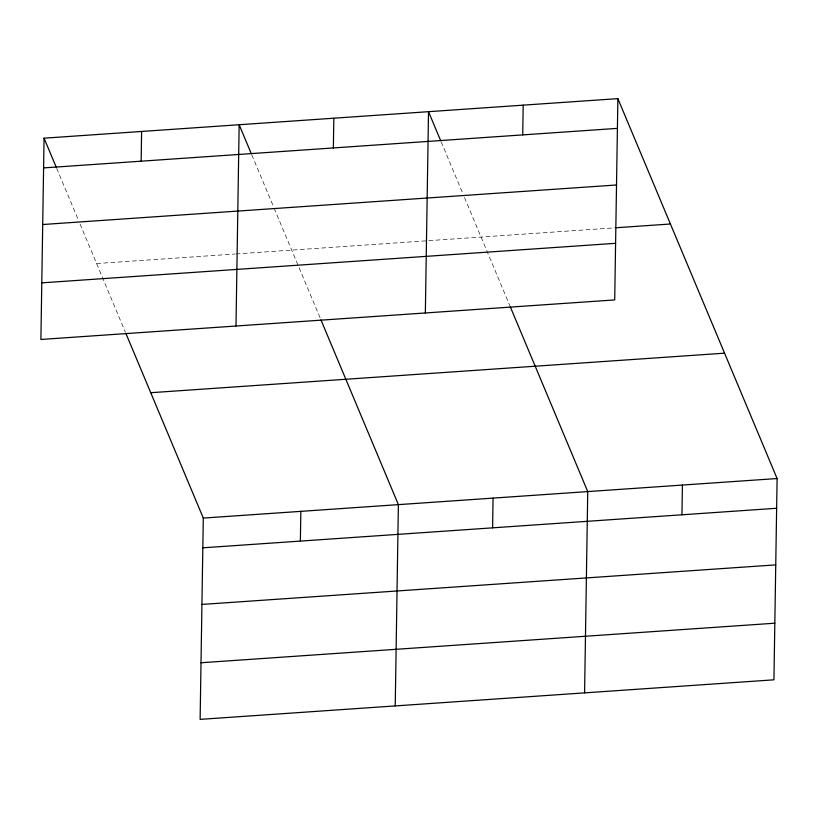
<?xml version="1.0" encoding="UTF-8"?>
<svg xmlns="http://www.w3.org/2000/svg" width="818" height="818" viewBox="0 0 818 818"><rect width="100%" height="100%" fill="white"/><g stroke="black" fill="none" stroke-linecap="round" stroke-linejoin="round"><path stroke-width="0.61" stroke-dasharray="4.09 3.07" d="M96.606 263.549L234.694 254.03M235.962 253.948L614.87 227.833M441.168 141.862L463.06 194.101M464.522 197.588L509.839 305.707M251.811 154.919L273.212 205.993M274.183 208.314L320.482 318.754M56.708 168.365L78.61 220.594M80.062 224.081L125.379 332.2"/><path stroke-width="1.23" d="M44.06 138.181L40.9 339.46L614.707 299.92L617.876 98.63L44.06 138.181L56.227 167.199M141.146 161.187L141.606 131.453M125.87 333.366L203.293 518.08L200.124 719.37L773.94 679.819L777.1 478.54L617.876 98.63M235.993 326.014L239.153 124.735L251.32 153.753M300.37 541.087L300.84 511.362M333.366 147.935L333.836 118.211M395.227 705.924L398.386 504.634L320.963 319.92M425.35 312.967L428.52 111.688L440.677 140.706M492.6 527.845L493.06 498.111M522.722 134.888L523.193 105.154M584.584 692.866L587.743 491.587L510.32 306.873M681.956 514.798L682.416 485.064M43.599 167.915L617.406 128.365M42.71 224.521L616.516 184.98M616.138 227.741L670.412 223.999M41.79 282.854L615.596 243.304M150.747 392.712L724.554 353.171M203.293 518.08L777.1 478.54M202.823 547.815L776.63 508.264M201.934 604.43L775.74 564.88M201.013 662.754L774.83 623.204"/></g></svg>
